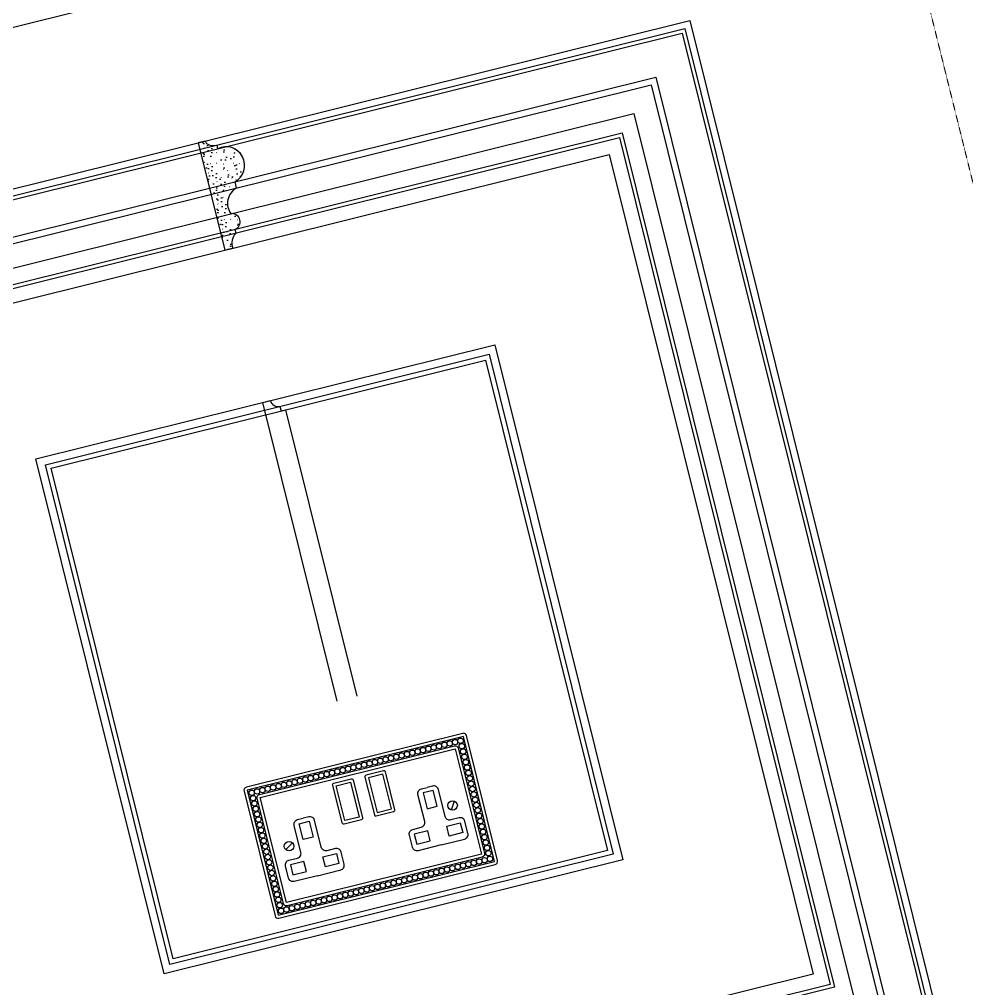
# Model space of a CAD drawing. Header units: inches. Extents: x 122939 to 389145, y 29603 to 529479.
# Drawn here: x 350955 to 351558, y 508934 to 509551 of the extents above; entities that cross this region are included whole.
import ezdxf

# ---------------------------------------------------------------- set-up
doc = ezdxf.new("R2010")
doc.units = ezdxf.units.IN
doc.header["$MEASUREMENT"] = 0
doc.linetypes.add('HIDDEN', pattern=[0.375, 0.25, -0.125])
doc.layers.add('GRC', color=41, linetype='Continuous', lineweight=0)
for name, color, linetype in [('gypsum', 31, 'Continuous'), ('GYPSUM SECTION', 6, 'Continuous'), ('Layer7', 8, 'Continuous')]:
    doc.layers.add(name, color=color, linetype=linetype)

# ---------------------------------------------------------------- blocks, each defined once
blk = doc.blocks.new('M1')
at = {"layer": 'gypsum', "linetype": 'Continuous'}
h = blk.add_hatch(dxfattribs=at)
h.set_pattern_fill('GYPSUM', color=251, scale=36.842105, style=0, pattern_type=2)
h.set_pattern_definition([(360, (273234.79, 528507.015), (2e-15, 36.8421), [0, -36.8421]), (360, (273234.527, 528503.77), (2e-15, 36.8421), [0, -36.8421]), (360, (273237.11, 528504.44), (2e-15, 36.8421), [0, -36.8421]), (315, (273237.37, 528509.747), (36.8421, -9e-15), [0.2358, -51.8668]), (360, (273235.53, 528509.4), (2e-15, 36.8421), [0, -36.8421]), (360, (273235.53, 528509.4), (2e-15, 36.8421), [0, -36.8421]), (315, (273242.219, 528506.049), (36.8421, -9e-15), [0.2358, -51.8668]), (360, (273242.8, 528506.687), (2e-15, 36.8421), [0, -36.8421]), (360, (273242.8, 528506.687), (2e-15, 36.8421), [0, -36.8421]), (360, (273239.94, 528504.064), (2e-15, 36.8421), [0, -36.8421]), (315, (273244.39, 528504.474), (36.8421, -9e-15), [0.2358, -51.8668]), (315, (273244.39, 528504.474), (36.8421, -9e-15), [0.2358, -51.8668]), (315, (273242.807, 528509.432), (36.8421, -9e-15), [0.2358, -51.8668]), (315, (273242.807, 528509.432), (36.8421, -9e-15), [0.2358, -51.8668]), (360, (273243.383, 528510.347), (2e-15, 36.8421), [0, -36.8421]), (360, (273240.827, 528510.954), (2e-15, 36.8421), [0, -36.8421]), (360, (273246.932, 528510.374), (2e-15, 36.8421), [0, -36.8421]), (360, (273244.505, 528511.947), (2e-15, 36.8421), [0, -36.8421]), (360, (273234.93, 528514.797), (2e-15, 36.8421), [0, -36.8421]), (315, (273239.017, 528516.243), (36.8421, -9e-15), [0.2358, -51.8668]), (315, (273239.017, 528516.243), (36.8421, -9e-15), [0.2358, -51.8668]), (360, (273236.827, 528519.467), (2e-15, 36.8421), [0, -36.8421]), (360, (273236.09, 528517.082), (2e-15, 36.8421), [0, -36.8421]), (360, (273235.245, 528524.425), (2e-15, 36.8421), [0, -36.8421]), (360, (273234.507, 528522.04), (2e-15, 36.8421), [0, -36.8421]), (315, (273239.005, 528526.003), (36.8421, -9e-15), [0.2358, -51.8668]), (315, (273239.005, 528526.003), (36.8421, -9e-15), [0.2358, -51.8668]), (360, (273243.625, 528515.488), (2e-15, 36.8421), [0, -36.8421]), (315, (273244.105, 528519.5), (36.8421, -9e-15), [0.2358, -51.8668]), (360, (273244.096, 528516.754), (2e-15, 36.8421), [0, -36.8421]), (360, (273244.096, 528516.754), (2e-15, 36.8421), [0, -36.8421]), (315, (273242.523, 528524.457), (36.8421, -9e-15), [0.2358, -51.8668]), (315, (273241.934, 528521.074), (36.8421, -9e-15), [0.2358, -51.8668]), (315, (273241.934, 528521.074), (36.8421, -9e-15), [0.2358, -51.8668]), (315, (273241.934, 528521.074), (36.8421, -9e-15), [0.2358, -51.8668]), (315, (273235.012, 528526.818), (36.8421, -9e-15), [0.2358, -51.8668]), (315, (273235.012, 528526.818), (36.8421, -9e-15), [0.2358, -51.8668]), (360, (273236.565, 528531.054), (2e-15, 36.8421), [0, -36.8421]), (360, (273236.143, 528538.297), (2e-15, 36.8421), [0, -36.8421]), (360, (273235.88, 528535.053), (2e-15, 36.8421), [0, -36.8421]), (360, (273238.463, 528535.724), (2e-15, 36.8421), [0, -36.8421]), (360, (273237.725, 528533.34), (2e-15, 36.8421), [0, -36.8421]), (315, (273240.653, 528532.5), (36.8421, -9e-15), [0.2358, -51.8668]), (360, (273242.463, 528527.21), (2e-15, 36.8421), [0, -36.8421]), (360, (273242.463, 528527.21), (2e-15, 36.8421), [0, -36.8421]), (360, (273245.26, 528531.744), (2e-15, 36.8421), [0, -36.8421]), (360, (273245.02, 528526.604), (2e-15, 36.8421), [0, -36.8421]), (360, (273246.14, 528528.203), (2e-15, 36.8421), [0, -36.8421]), (315, (273243.57, 528537.33), (36.8421, -9e-15), [0.2358, -51.8668]), (315, (273243.57, 528537.33), (36.8421, -9e-15), [0.2358, -51.8668]), (315, (273245.74, 528535.755), (36.8421, -9e-15), [0.2358, -51.8668]), (360, (273244.15, 528537.97), (2e-15, 36.8421), [0, -36.8421]), (360, (273245.732, 528533.01), (2e-15, 36.8421), [0, -36.8421]), (360, (273245.732, 528533.01), (2e-15, 36.8421), [0, -36.8421]), (315, (273250.58, 528503.512), (36.8421, -9e-15), [0.2358, -51.8668]), (360, (273252.315, 528503.59), (2e-15, 36.8421), [0, -36.8421]), (360, (273250.403, 528505.074), (2e-15, 36.8421), [0, -36.8421]), (360, (273250.403, 528505.074), (2e-15, 36.8421), [0, -36.8421]), (360, (273249.67, 528506.44), (2e-15, 36.8421), [0, -36.8421]), (360, (273255.97, 528506.47), (2e-15, 36.8421), [0, -36.8421]), (360, (273252.787, 528504.855), (2e-15, 36.8421), [0, -36.8421]), (360, (273253.86, 528506.66), (2e-15, 36.8421), [0, -36.8421]), (315, (273248.997, 528508.316), (36.8421, -9e-15), [0.2358, -51.8668]), (315, (273248.997, 528508.316), (36.8421, -9e-15), [0.2358, -51.8668]), (360, (273248.917, 528513.175), (2e-15, 36.8421), [0, -36.8421]), (315, (273253.693, 528508.798), (36.8421, -9e-15), [0.2358, -51.8668]), (360, (273254.39, 528511.43), (2e-15, 36.8421), [0, -36.8421]), (360, (273256.972, 528512.1), (2e-15, 36.8421), [0, -36.8421]), (360, (273256.235, 528509.715), (2e-15, 36.8421), [0, -36.8421]), (360, (273256.235, 528509.715), (2e-15, 36.8421), [0, -36.8421]), (360, (273253.26, 528512.057), (2e-15, 36.8421), [0, -36.8421]), (315, (273260.745, 528503.918), (36.8421, -9e-15), [0.2358, -51.8668]), (315, (273260.745, 528503.918), (36.8421, -9e-15), [0.2358, -51.8668]), (360, (273257.817, 528504.757), (2e-15, 36.8421), [0, -36.8421]), (360, (273265.352, 528503.162), (2e-15, 36.8421), [0, -36.8421]), (315, (273260.16, 528513.538), (36.8421, -9e-15), [0.2358, -51.8668]), (360, (273258.555, 528507.14), (2e-15, 36.8421), [0, -36.8421]), (360, (273258.555, 528507.14), (2e-15, 36.8421), [0, -36.8421]), (315, (273264.25, 528512.132), (36.8421, -9e-15), [0.2358, -51.8668]), (315, (273263.662, 528508.748), (36.8421, -9e-15), [0.2358, -51.8668]), (360, (273264.24, 528509.387), (2e-15, 36.8421), [0, -36.8421]), (360, (273264.24, 528509.387), (2e-15, 36.8421), [0, -36.8421]), (360, (273264.24, 528509.387), (2e-15, 36.8421), [0, -36.8421]), (315, (273265.833, 528507.173), (36.8421, -9e-15), [0.2358, -51.8668]), (315, (273265.833, 528507.173), (36.8421, -9e-15), [0.2358, -51.8668]), (360, (273265.824, 528504.43), (2e-15, 36.8421), [0, -36.8421]), (315, (273270.44, 528511.016), (36.8421, -9e-15), [0.2358, -51.8668]), (315, (273270.44, 528511.016), (36.8421, -9e-15), [0.2358, -51.8668]), (360, (273271.113, 528509.14), (2e-15, 36.8421), [0, -36.8421]), (315, (273250.35, 528539.598), (36.8421, -9e-15), [0.2358, -51.8668]), (315, (273250.35, 528539.598), (36.8421, -9e-15), [0.2358, -51.8668]), (315, (273250.296, 528518.383), (36.8421, -9e-15), [0.2358, -51.8668]), (360, (273252.573, 528516.056), (2e-15, 36.8421), [0, -36.8421]), (360, (273249.39, 528514.44), (2e-15, 36.8421), [0, -36.8421]), (360, (273249.39, 528514.44), (2e-15, 36.8421), [0, -36.8421]), (315, (273256.168, 528514.352), (36.8421, -9e-15), [0.2358, -51.8668]), (315, (273256.168, 528514.352), (36.8421, -9e-15), [0.2358, -51.8668]), (360, (273253.38, 528519.706), (2e-15, 36.8421), [0, -36.8421]), (360, (273254.42, 528514.342), (2e-15, 36.8421), [0, -36.8421]), (315, (273248.713, 528523.341), (36.8421, -9e-15), [0.2358, -51.8668]), (360, (273250.12, 528520.1), (2e-15, 36.8421), [0, -36.8421]), (360, (273249.385, 528521.467), (2e-15, 36.8421), [0, -36.8421]), (360, (273249.385, 528521.467), (2e-15, 36.8421), [0, -36.8421]), (315, (273254.757, 528524.914), (36.8421, -9e-15), [0.2358, -51.8668]), (360, (273253.85, 528520.972), (2e-15, 36.8421), [0, -36.8421]), (360, (273253.575, 528521.685), (2e-15, 36.8421), [0, -36.8421]), (360, (273253.575, 528521.685), (2e-15, 36.8421), [0, -36.8421]), (360, (273257.72, 528518.59), (2e-15, 36.8421), [0, -36.8421]), (315, (273261.81, 528520.034), (36.8421, -9e-15), [0.2358, -51.8668]), (360, (273263.62, 528514.745), (2e-15, 36.8421), [0, -36.8421]), (360, (273263.62, 528514.745), (2e-15, 36.8421), [0, -36.8421]), (360, (273258.88, 528520.873), (2e-15, 36.8421), [0, -36.8421]), (360, (273257.3, 528525.83), (2e-15, 36.8421), [0, -36.8421]), (360, (273257.035, 528522.588), (2e-15, 36.8421), [0, -36.8421]), (360, (273259.62, 528523.258), (2e-15, 36.8421), [0, -36.8421]), (315, (273264.726, 528524.865), (36.8421, -9e-15), [0.2358, -51.8668]), (360, (273265.306, 528525.503), (2e-15, 36.8421), [0, -36.8421]), (360, (273265.306, 528525.503), (2e-15, 36.8421), [0, -36.8421]), (360, (273248.568, 528526.63), (2e-15, 36.8421), [0, -36.8421]), (360, (273251.025, 528530.698), (2e-15, 36.8421), [0, -36.8421]), (360, (273250.553, 528529.43), (2e-15, 36.8421), [0, -36.8421]), (360, (273255.452, 528527.546), (2e-15, 36.8421), [0, -36.8421]), (360, (273254.895, 528528.314), (2e-15, 36.8421), [0, -36.8421]), (360, (273254.21, 528532.313), (2e-15, 36.8421), [0, -36.8421]), (360, (273256.055, 528530.6), (2e-15, 36.8421), [0, -36.8421]), (315, (273251.93, 528534.64), (36.8421, -9e-15), [0.2358, -51.8668]), (360, (273251.755, 528536.356), (2e-15, 36.8421), [0, -36.8421]), (360, (273251.755, 528536.356), (2e-15, 36.8421), [0, -36.8421]), (360, (273251.02, 528537.723), (2e-15, 36.8421), [0, -36.8421]), (360, (273256.55, 528534.96), (2e-15, 36.8421), [0, -36.8421]), (360, (273256.08, 528533.695), (2e-15, 36.8421), [0, -36.8421]), (360, (273255.21, 528537.942), (2e-15, 36.8421), [0, -36.8421]), (315, (273258.87, 528528.342), (36.8421, -9e-15), [0.2358, -51.8668]), (360, (273258.036, 528528.216), (2e-15, 36.8421), [0, -36.8421]), (360, (273260.42, 528532.578), (2e-15, 36.8421), [0, -36.8421]), (360, (273260.42, 528532.578), (2e-15, 36.8421), [0, -36.8421]), (315, (273265.315, 528528.248), (36.8421, -9e-15), [0.2358, -51.8668]), (315, (273262.862, 528527.527), (36.8421, -9e-15), [0.2358, -51.8668]), (315, (273262.862, 528527.527), (36.8421, -9e-15), [0.2358, -51.8668]), (315, (273262.862, 528527.527), (36.8421, -9e-15), [0.2358, -51.8668]), (315, (273257.458, 528538.904), (36.8421, -9e-15), [0.2358, -51.8668]), (360, (273259.735, 528536.577), (2e-15, 36.8421), [0, -36.8421]), (360, (273259.735, 528536.577), (2e-15, 36.8421), [0, -36.8421]), (315, (273264.51, 528534.024), (36.8421, -9e-15), [0.2358, -51.8668]), (315, (273264.51, 528534.024), (36.8421, -9e-15), [0.2358, -51.8668]), (360, (273262.32, 528537.247), (2e-15, 36.8421), [0, -36.8421]), (360, (273261.582, 528534.863), (2e-15, 36.8421), [0, -36.8421]), (360, (273269.723, 528514.165), (2e-15, 36.8421), [0, -36.8421]), (360, (273266.416, 528519.28), (2e-15, 36.8421), [0, -36.8421]), (360, (273266.175, 528514.138), (2e-15, 36.8421), [0, -36.8421]), (360, (273267.296, 528515.738), (2e-15, 36.8421), [0, -36.8421]), (315, (273266.897, 528523.29), (36.8421, -9e-15), [0.2358, -51.8668]), (360, (273266.888, 528520.545), (2e-15, 36.8421), [0, -36.8421]), (360, (273266.888, 528520.545), (2e-15, 36.8421), [0, -36.8421]), (360, (273268.875, 528528.128), (2e-15, 36.8421), [0, -36.8421]), (360, (273266.32, 528528.734), (2e-15, 36.8421), [0, -36.8421]), (360, (273269.997, 528529.727), (2e-15, 36.8421), [0, -36.8421]), (315, (273269.598, 528537.28), (36.8421, -9e-15), [0.2358, -51.8668]), (315, (273267.427, 528538.854), (36.8421, -9e-15), [0.2358, -51.8668]), (360, (273269.59, 528534.534), (2e-15, 36.8421), [0, -36.8421]), (360, (273269.117, 528533.27), (2e-15, 36.8421), [0, -36.8421]), (360, (273269.117, 528533.27), (2e-15, 36.8421), [0, -36.8421]), (360, (273269.117, 528533.27), (2e-15, 36.8421), [0, -36.8421]), (360, (273260, 528539.82), (2e-15, 36.8421), [0, -36.8421]), (360, (273268.006, 528539.493), (2e-15, 36.8421), [0, -36.8421])])
edge = h.paths.add_edge_path()
edge.add_arc((272491.1, 527822.19), 11.88, 283.94609, 462.71632)
edge.add_line((272488.49, 527833.78), (272488.49, 527836.1))
edge.add_ellipse((272488.49, 527840.44), major_axis=(-6.53, 0), ratio=0.663806, start_angle=0, end_angle=90, ccw=False)
edge.add_line((272481.96, 527840.44), (272477.37, 527840.44))
edge.add_line((272477.37, 527840.44), (272477.37, 527769.98))
edge.add_line((272477.37, 527769.98), (272482.47, 527769.98))
edge.add_arc((272492.17, 527770.83), 9.73, 123.92059, 185.05545, ccw=False)
edge.add_line((272486.74, 527778.91), (272486.74, 527781.29))
edge.add_arc((272486.19, 527786.41), 5.15, 276.04421, 443.95579)
edge.add_arc((272497.07, 527795.81), 11.18, 106.11588, 202.45478, ccw=False)
edge.add_spline(control_points=[(272493.97, 527806.55), (272493.97, 527807.92), (272493.97, 527809.29), (272493.97, 527810.66)], knot_values=[0, 0, 0, 0, 0.167192, 0.167192, 0.167192, 0.167192], degree=3, periodic=0)
for p, q in [((272477.37, 527840.44), (272477.37, 527769.98)), ((272481.96, 527840.44), (272477.37, 527840.44)), ((272488.49, 527836.1), (272488.49, 527833.78)), ((272486.74, 527781.29), (272486.74, 527778.91)), ((272477.37, 527769.98), (272482.47, 527769.98))]:
    blk.add_line(p, q, dxfattribs=at)
for centre, radius, start, end in [((272491.1, 527822.19), 11.88, 283.94609, 102.71633), ((272497.07, 527795.81), 11.18, 106.11588, 202.45478), ((272486.19, 527786.41), 5.15, 276.04421, 83.95579), ((272492.17, 527770.83), 9.73, 123.92059, 185.05545)]:
    blk.add_arc(centre, radius, start, end, dxfattribs=at)
blk.add_ellipse((272488.49, 527840.44), major_axis=(-6.53, 0), ratio=0.663806, start_param=0, end_param=1.570796, dxfattribs=at)
blk.add_spline([(272493.97, 527810.66), (272493.97, 527806.55)], degree=3, dxfattribs=at)
blk = doc.blocks.new('win1')
at = {"color": 252, "linetype": 'HIDDEN', "ltscale": 0.5, "elevation": 0}
blk.add_lwpolyline([(0, 2848.83), (1150, 2848.83), (1150, -101.17), (0, -101.17)], close=True, dxfattribs=at)
blk = doc.blocks.new('Wandsworth double socket')
at = {"layer": 'Layer7', "color": 1}
for p, q in [((4826.79, 1707.74), (4831.85, 1710.98)), ((4938.23, 1711.79), (4934.99, 1706.74))]:
    blk.add_line(p, q, dxfattribs=at)
for points in [[(4811.96, 1666.36), (4953.96, 1666.36, 0.414214), (4955.96, 1668.36), (4955.96, 1750.36, 0.414214), (4953.96, 1752.36), (4811.96, 1752.36, 0.414214), (4809.96, 1750.36), (4809.96, 1668.36, 0.414214)], [(4818.96, 1745.86), (4946.96, 1745.86, -0.414214), (4948.96, 1743.86), (4948.96, 1674.86, -0.414214), (4946.96, 1672.86), (4818.96, 1672.86, -0.414214), (4816.96, 1674.86), (4816.96, 1743.86, -0.414214)], [(4866.66, 1741.42), (4878.09, 1741.42, -0.414214), (4879.09, 1740.42), (4879.09, 1715.61, -0.414214), (4878.09, 1714.61), (4866.66, 1714.61, -0.414214), (4865.66, 1715.61), (4865.66, 1740.42, -0.414214)], [(4899.25, 1741.42), (4887.82, 1741.42, 0.414214), (4886.82, 1740.42), (4886.82, 1715.61, 0.414214), (4887.82, 1714.61), (4899.25, 1714.61, 0.414214), (4900.25, 1715.61), (4900.25, 1740.42, 0.414214)]]:
    blk.add_lwpolyline(points, format="xyb", close=True, dxfattribs=at)
for points in [[(4811.96, 1668.36), (4953.96, 1668.36), (4953.96, 1750.36), (4811.96, 1750.36)], [(4818.96, 1743.86), (4946.96, 1743.86), (4946.96, 1674.86), (4818.96, 1674.86)], [(4867.66, 1739.42), (4877.09, 1739.42), (4877.09, 1716.61), (4867.66, 1716.61)], [(4898.26, 1739.42), (4888.82, 1739.42), (4888.82, 1716.61), (4898.26, 1716.61)], [(4839.05, 1721.68), (4845.59, 1721.68), (4845.59, 1711.23), (4839.05, 1711.23)], [(4926.86, 1721.68), (4920.32, 1721.68), (4920.32, 1711.23), (4926.86, 1711.23)], [(4827.22, 1697.56), (4827.22, 1691.02), (4836.09, 1691.02), (4836.09, 1697.56)], [(4857.43, 1697.56), (4857.43, 1691.02), (4848.56, 1691.02), (4848.56, 1697.56)], [(4908.49, 1697.56), (4908.49, 1691.02), (4917.35, 1691.02), (4917.35, 1697.56)], [(4938.69, 1697.56), (4938.69, 1691.02), (4929.82, 1691.02), (4929.82, 1697.56)]]:
    blk.add_lwpolyline(points, close=True, dxfattribs=at)
for points in [[(4842.32, 1686.74), (4827.08, 1686.74, -0.414214), (4824.08, 1689.74), (4824.08, 1697.71, -0.414214), (4827.08, 1700.71), (4832.64, 1700.71, 0.414214), (4835.64, 1703.71), (4835.64, 1721.43, -0.414214), (4838.64, 1724.43), (4842.32, 1724.43)], [(4842.32, 1686.74), (4857.57, 1686.74, 0.414214), (4860.57, 1689.74), (4860.57, 1697.71, 0.414214), (4857.57, 1700.71), (4852.01, 1700.71, -0.414214), (4849.01, 1703.71), (4849.01, 1721.43, 0.414214), (4846.01, 1724.43), (4842.32, 1724.43)], [(4923.59, 1686.74), (4908.35, 1686.74, -0.414214), (4905.35, 1689.74), (4905.35, 1697.71, -0.414214), (4908.35, 1700.71), (4913.9, 1700.71, 0.414214), (4916.9, 1703.71), (4916.9, 1721.43, -0.414214), (4919.9, 1724.43), (4923.59, 1724.43)], [(4923.59, 1686.74), (4938.83, 1686.74, 0.414214), (4941.83, 1689.74), (4941.83, 1697.71, 0.414214), (4938.83, 1700.71), (4933.27, 1700.71, -0.414214), (4930.27, 1703.71), (4930.27, 1721.43, 0.414214), (4927.27, 1724.43), (4923.59, 1724.43)]]:
    blk.add_lwpolyline(points, format="xyb", dxfattribs=at)
for centre, radius in [((4814.46, 1748.11), 1.74), ((4817.97, 1748.11), 1.74), ((4821.48, 1748.11), 1.74), ((4824.99, 1748.11), 1.74), ((4828.51, 1748.11), 1.74), ((4832.02, 1748.11), 1.74), ((4835.53, 1748.11), 1.74), ((4839.05, 1748.11), 1.74), ((4842.56, 1748.11), 1.74), ((4846.07, 1748.11), 1.74), ((4849.58, 1748.11), 1.74), ((4853.1, 1748.11), 1.74), ((4856.61, 1748.11), 1.74), ((4860.12, 1748.11), 1.74), ((4863.64, 1748.11), 1.74), ((4867.15, 1748.11), 1.74), ((4870.66, 1748.11), 1.74), ((4874.17, 1748.11), 1.74), ((4877.69, 1748.11), 1.74), ((4881.2, 1748.11), 1.74), ((4884.71, 1748.11), 1.74), ((4888.23, 1748.11), 1.74), ((4891.74, 1748.11), 1.74), ((4895.25, 1748.11), 1.74), ((4898.76, 1748.11), 1.74), ((4902.28, 1748.11), 1.74), ((4905.79, 1748.11), 1.74), ((4909.3, 1748.11), 1.74), ((4912.81, 1748.11), 1.74), ((4916.33, 1748.11), 1.74), ((4919.84, 1748.11), 1.74), ((4923.35, 1748.11), 1.74), ((4926.87, 1748.11), 1.74), ((4930.38, 1748.11), 1.74), ((4933.89, 1748.11), 1.74), ((4937.4, 1748.11), 1.74), ((4940.92, 1748.11), 1.74), ((4944.43, 1748.11), 1.74), ((4947.94, 1748.11), 1.74), ((4951.46, 1748.11), 1.74), ((4814.46, 1744.6), 1.74), ((4814.46, 1741.09), 1.74), ((4951.46, 1744.6), 1.74), ((4951.46, 1741.09), 1.74), ((4814.46, 1737.57), 1.74), ((4814.46, 1734.06), 1.74), ((4951.46, 1737.57), 1.74), ((4951.46, 1734.06), 1.74), ((4814.46, 1730.55), 1.74), ((4814.46, 1727.04), 1.74), ((4951.46, 1730.55), 1.74), ((4951.46, 1727.04), 1.74), ((4814.46, 1723.52), 1.74), ((4951.46, 1723.52), 1.74), ((4814.46, 1720.01), 1.74), ((4814.46, 1716.5), 1.74), ((4951.46, 1720.01), 1.74), ((4951.46, 1716.5), 1.74), ((4814.46, 1712.98), 1.74), ((4814.46, 1709.47), 1.74), ((4829.26, 1709.36), 3), ((4936.65, 1709.36), 3), ((4951.46, 1712.98), 1.74), ((4951.46, 1709.47), 1.74), ((4814.46, 1705.96), 1.74), ((4814.46, 1702.45), 1.74), ((4951.46, 1705.96), 1.74), ((4951.46, 1702.45), 1.74), ((4814.46, 1698.93), 1.74), ((4951.46, 1698.93), 1.74), ((4814.46, 1695.42), 1.74), ((4814.46, 1691.91), 1.74), ((4951.46, 1695.42), 1.74), ((4951.46, 1691.91), 1.74), ((4814.46, 1688.39), 1.74), ((4814.46, 1684.88), 1.74), ((4951.46, 1688.39), 1.74), ((4951.46, 1684.88), 1.74), ((4814.46, 1681.37), 1.74), ((4814.46, 1677.86), 1.74), ((4951.46, 1681.37), 1.74), ((4951.46, 1677.86), 1.74), ((4814.46, 1674.34), 1.74), ((4951.46, 1674.34), 1.74), ((4814.46, 1670.61), 1.74), ((4817.97, 1670.61), 1.74), ((4821.48, 1670.61), 1.74), ((4824.99, 1670.61), 1.74), ((4828.51, 1670.61), 1.74), ((4832.02, 1670.61), 1.74), ((4835.53, 1670.61), 1.74), ((4839.05, 1670.61), 1.74), ((4842.56, 1670.61), 1.74), ((4846.07, 1670.61), 1.74), ((4849.58, 1670.61), 1.74), ((4853.1, 1670.61), 1.74), ((4856.61, 1670.61), 1.74), ((4860.12, 1670.61), 1.74), ((4863.64, 1670.61), 1.74), ((4867.15, 1670.61), 1.74), ((4870.66, 1670.61), 1.74), ((4874.17, 1670.61), 1.74), ((4877.69, 1670.61), 1.74), ((4881.2, 1670.61), 1.74), ((4884.71, 1670.61), 1.74), ((4888.23, 1670.61), 1.74), ((4891.74, 1670.61), 1.74), ((4895.25, 1670.61), 1.74), ((4898.76, 1670.61), 1.74), ((4902.28, 1670.61), 1.74), ((4905.79, 1670.61), 1.74), ((4909.3, 1670.61), 1.74), ((4912.81, 1670.61), 1.74), ((4916.33, 1670.61), 1.74), ((4919.84, 1670.61), 1.74), ((4923.35, 1670.61), 1.74), ((4926.87, 1670.61), 1.74), ((4930.38, 1670.61), 1.74), ((4933.89, 1670.61), 1.74), ((4937.4, 1670.61), 1.74), ((4940.92, 1670.61), 1.74), ((4944.43, 1670.61), 1.74), ((4947.94, 1670.61), 1.74), ((4951.46, 1670.61), 1.74)]:
    blk.add_circle(centre, radius, dxfattribs=at)

msp = doc.modelspace()

# ---------------------------------------------------------------- linework, layer by layer
at = {"layer": 'gypsum', "elevation": 0.001}
for points in [[(350734.658, 509492.827), (351357.674, 509647.833), (350950.044, 511286.229), (350327.028, 511131.223)], [(350758.801, 509395.786), (351381.818, 509550.791), (351545.709, 508892.061), (350922.692, 508737.055)], [(350764.057, 509392.624), (351378.656, 509545.535), (351540.453, 508895.223), (350925.854, 508742.311)], [(350766.874, 509390.93), (351376.962, 509542.719), (351537.637, 508896.917), (350927.548, 508745.128)], [(350794.887, 509374.079), (351360.111, 509514.705), (351509.623, 508913.768), (350944.4, 508773.141)], [(350799.864, 509371.085), (351357.117, 509509.729), (351504.647, 508916.762), (350947.393, 508778.118)], [(350818.062, 509360.138), (351346.171, 509491.531), (351486.449, 508927.708), (350958.34, 508796.316)], [(350830.483, 509352.667), (351338.699, 509479.11), (351474.028, 508935.18), (350965.811, 508808.736)], [(350833.364, 509350.933), (351336.966, 509476.229), (351471.147, 508936.913), (350967.545, 508811.618)], [(350844.191, 509344.421), (351330.453, 509465.402), (351460.32, 508943.426), (350974.058, 508822.445)], [(350844.191, 509344.421), (351330.453, 509465.402), (351460.32, 508943.426), (350974.058, 508822.445)], [(350965.376, 509271.523), (351257.555, 509344.217), (351339.134, 509016.324), (351046.955, 508943.63)], [(350971.427, 509267.883), (351253.915, 509338.166), (351333.084, 509019.964), (351050.595, 508949.681)], [(350975.062, 509265.696), (351251.729, 509334.53), (351329.448, 509022.15), (351052.782, 508953.316)]]:
    msp.add_lwpolyline(points, close=True, dxfattribs=at)
msp.add_lwpolyline([(351157.154, 509117.25), (351109.83, 509307.463), (351114.682, 509308.67, 0.3946714), (351120.739, 509305.032), (351121.464, 509302.121), (351124.375, 509302.845), (351169.77, 509120.389)], format="xyb", dxfattribs=at)

# ---------------------------------------------------------------- block references
at = {"rotation": 13.97142328298685}
msp.add_blockref('Wandsworth double socket', (346852.836, 506200.189, 0.001), dxfattribs=at)
at = {"layer": 'GRC', "rotation": 13.97142328298565}
msp.add_blockref('win1', (351719.962, 508812.958, 0), dxfattribs=at)
at = {"layer": 'GYPSUM SECTION', "lineweight": 0, "rotation": 13.97142328298569}
msp.add_blockref('M1', (214092.902, -68538.434, 0.001), dxfattribs=at)

doc.saveas('drawing.dxf')
